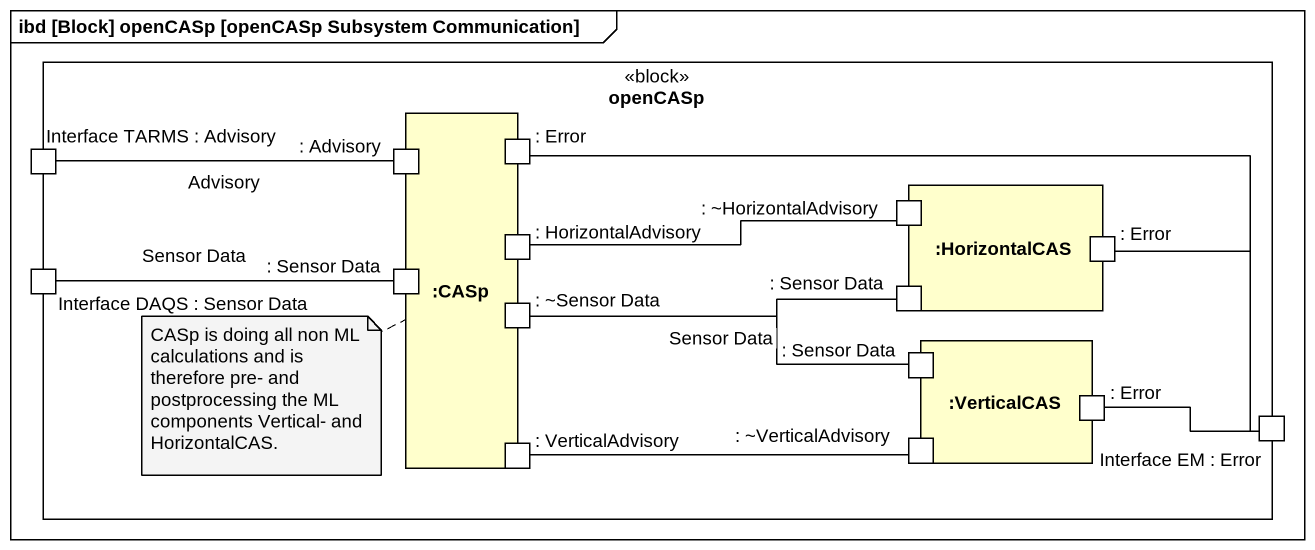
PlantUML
@startuml
mainframe ibd [Block] openCASp [openCASp Subsystem Communication]
rectangle openCASp <<block>> {
  port "Interface TARMS : Advisory" as Interface_TARMS_Advisory
  rectangle ":CASp" as CASp {
    port ": Advisory" as Advisory
    port ": Error" as Error
    port ": HorizontalAdvisory" as HorizontalAdvisory
    port ": Sensor Data" as Sensor_Data
    port ": ~Sensor Data" as Sensor_Data_2
    port ": VerticalAdvisory" as VerticalAdvisory
  }
  rectangle ":HorizontalCAS" as HorizontalCAS {
    port ": ~HorizontalAdvisory" as HorizontalAdvisory_2
    port ": Error" as Error_2
    port ": Sensor Data" as Sensor_Data_3
  }
  port "Interface DAQS : Sensor Data" as Interface_DAQS_Sensor_Data
  rectangle ":VerticalCAS" as VerticalCAS {
    port ": Sensor Data" as Sensor_Data_4
    port ": Error" as Error_3
    port ": ~VerticalAdvisory" as VerticalAdvisory_2
  }
  port "Interface EM : Error" as Interface_EM_Error
}
Interface_TARMS_Advisory -right- Advisory : Advisory
HorizontalAdvisory_2 -left- HorizontalAdvisory
Interface_DAQS_Sensor_Data -right- Sensor_Data : Sensor Data
Sensor_Data_2 -right- Sensor_Data_3 : Sensor Data
Sensor_Data_4 -left- Sensor_Data_2
VerticalAdvisory -right- VerticalAdvisory_2
Interface_EM_Error -left- Error
Interface_EM_Error -up- Error_2
Interface_EM_Error -left- Error_3
note left of CASp : CASp is doing all non ML calculations and is therefore pre- and postprocessing the ML components Vertical- and HorizontalCAS.
@enduml
